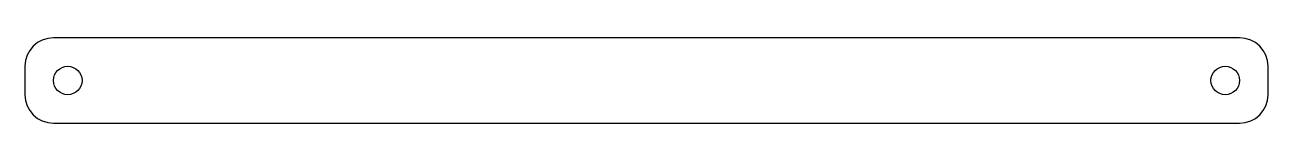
# Model space of a CAD drawing. Header units: millimetres. Extents: x -118 to 317, y 2 to 32.
import ezdxf

# ---------------------------------------------------------------- set-up
doc = ezdxf.new("R2010")
doc.units = ezdxf.units.MM

msp = doc.modelspace()

# ---------------------------------------------------------------- linework, layer by layer
for p, q in [((306.77, 32.24), (-108.23, 32.24)), ((-118.23, 22.24), (-118.23, 12.24)), ((316.77, 12.24), (316.77, 22.24)), ((-108.23, 2.24), (306.77, 2.24))]:
    msp.add_line(p, q)
for centre in [(-103.23, 17.24), (301.77, 17.24)]:
    msp.add_circle(centre, 5)
for centre, start, end in [((-108.23, 22.24), 90, 180), ((306.77, 22.24), 0, 90), ((-108.23, 12.24), 180, 270), ((306.77, 12.24), 270, 0)]:
    msp.add_arc(centre, 10, start, end)

doc.saveas('drawing.dxf')
